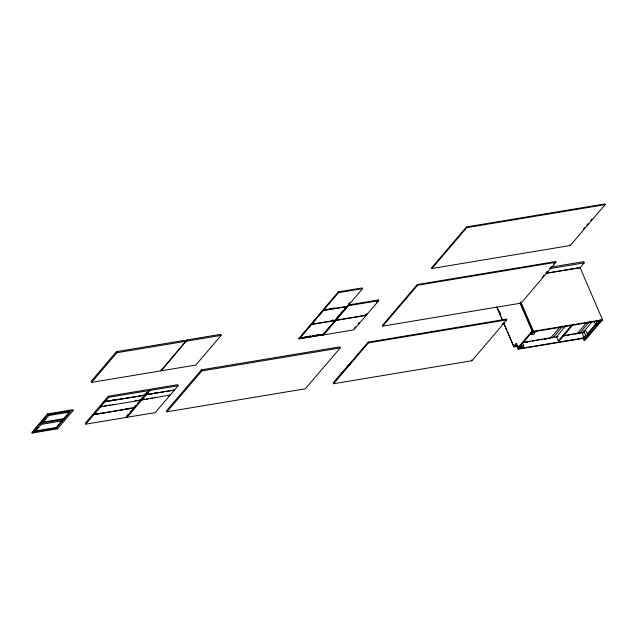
<?xml version="1.0" encoding="UTF-8"?>
<svg xmlns="http://www.w3.org/2000/svg" width="637" height="637" viewBox="0 0 637 637"><rect width="100%" height="100%" fill="white"/><g stroke="black" fill="none" stroke-linecap="round" stroke-linejoin="round"><path stroke-width="0.96" d="M500.841 316.286L497.712 309.009M506.749 330.006L503.652 323.206M91.585 382.367L116.89 352.723L185.956 341.249L184.475 340.357L116.436 351.664L91.131 381.308L91.585 382.367L160.643 370.893L187.087 339.927L220.649 334.345L221.111 335.404L195.806 365.049L161.217 370.798L161.782 369.564M161.217 370.798L187.087 339.927M47.576 413.931L31.85 432.356L32.153 433.056L57.497 428.844L73.231 410.427L72.921 409.718L47.576 413.931L47.879 414.639L32.153 433.056M36.476 428.876L37.734 427.395M44.057 419.998L45.315 418.517M34.884 431.798L48.778 415.523L70.269 411.948L56.374 428.231L34.884 431.798L34.581 431.098L56.072 427.523L61.757 420.866M63.652 418.644L69.337 411.988M101.418 406.271L99.46 406.597L93.488 413.596L94.013 414.217L92.986 415.428L92.803 414.4L85.398 423.072L85.852 424.138L125.999 417.466L148.931 390.6L148.469 389.541L108.33 396.214L104.468 400.737L104.994 401.358L103.966 402.56L103.712 401.971L106.777 401.23M106.952 401.031L103.783 401.541L100.152 405.793L100.678 406.414L99.643 407.624L99.46 406.597M85.852 424.138L108.784 397.273L148.931 390.6M127.838 414.735L126.556 416.232L127.018 417.291L155.197 412.609L178.129 385.743L177.675 384.684L149.496 389.374L149.95 390.433L127.018 417.291M130.394 411.741L131.676 410.244M133.595 407.991L135.514 405.745M137.433 403.5L138.707 402.003M143.134 396.827L141.318 398.953L141.844 399.574L140.809 400.777L140.626 399.757M146.916 392.384L145.634 393.889L146.16 394.518L145.132 395.72L144.949 394.693M93.838 414.424L134.033 408.054L134.16 407.545M144.886 394.096L145.013 395.187L104.818 401.557M168.996 396.095L170.023 394.892M173.312 391.038L174.339 389.836M201.419 369.858L166.536 410.722L166.99 411.781L305.346 388.793L340.23 347.929L339.776 346.87L201.419 369.858L201.881 370.917L166.99 411.781M338.287 291.921L323.222 309.574L323.524 310.275L338.597 292.63L362.58 288.641L362.278 287.932L338.287 291.921L338.597 292.63M299.016 338.98L323.373 334.56L322.999 334.998L298.864 338.629L311.382 323.787L311.628 324.209L335.611 320.228L347.069 306.278M298.864 338.629L299.39 338.55M334.831 320.268L335.325 320.562L311.342 324.544L299.732 338.143L311.533 324.137M362.58 288.641L347.507 306.293L323.086 310.259L311.477 323.859L323.429 310.203M299.207 338.573L308.953 327.155M311.628 324.209L323.238 310.617L347.221 306.628M348.463 304.112L349.713 302.647M322.513 334.704L322.879 334.266M337.053 317.664L339.632 314.638M340.922 313.133L342.857 310.864M344.792 308.595L346.082 307.09M324.472 333.653L323.978 333.358L325.268 331.845M326.144 330.786L335.93 319.702M336.177 320.132L348.503 305.696L348.2 304.988L378.426 299.963L378.728 300.672L366.402 315.108L336.177 320.132L335.874 319.424L336.591 318.93M337.084 318.882L336.591 318.588L343.685 310.275M344.975 308.77L347.555 305.744M323.715 334.162L335.325 320.562M323.222 334.21L323.572 334.903L335.898 320.467L366.116 315.442L365.813 314.734M323.564 333.804L323.755 334.497L324.472 334.003M354.204 328.334L355.494 326.829M358.074 323.803L359.364 322.29M376.491 302.233L378.426 299.963M365.909 314.813L366.283 314.375M366.625 314.32L366.816 313.563M366.116 315.442L353.79 329.878L323.572 334.903M368.122 342.157L333.239 383.02L333.541 383.729L471.898 360.733L506.781 319.87L506.479 319.161L368.122 342.157L368.433 342.865L333.541 383.729M417.307 284.548L382.423 325.411L382.726 326.112L521.082 303.124L555.966 262.261L555.663 261.552L417.307 284.548L417.617 285.249L382.726 326.112M466.491 226.931L431.607 267.795L431.91 268.503L570.266 245.508L605.15 204.644L604.847 203.944L466.491 226.931L466.802 227.64L431.91 268.503M351.282 361.959L334.353 381.786L334.656 382.495M349.076 365.606L350.334 364.133M501.956 324.456L503.246 322.943M505.189 320.674L506.479 319.161M542.095 277.445L544.03 275.176M545.973 272.899L547.263 271.386M549.85 268.36L551.14 266.847M553.72 263.822L555.663 261.552M583.524 228.914L584.822 227.401M586.757 225.132L588.047 223.619M590.634 220.585L591.924 219.072M579.71 268.113L584.185 262.874L583.675 261.696L551.634 267.022M503.692 323.055L513.74 346.393L516.233 343.478L518.51 348.781L518.168 349.18L515.89 343.884M507.442 331.614L513.852 346.894L514.37 346.289M516.097 344.577L514.855 346.034L517.236 345.636M514.76 346.225L516.631 344.036M532.444 330.683L518.008 347.603L519.028 347.428L533.121 330.922M522.674 343.128L523.805 345.74L522.229 347.587L519.569 348.025L519.059 346.847L521.17 344.92M530.947 334.696L532.516 332.856L535.184 332.41L533.615 334.25L530.947 334.696L530.438 333.517L532.548 331.59M520.333 302.567L532.954 331.861L533.472 331.256L602.53 319.782L580.092 267.691L546.052 273.345M519.569 348.025L521.138 346.186L523.805 345.74M550.487 338.112L560.034 326.932M552.805 337.881L562.742 326.24M555.982 337.355L565.919 325.714M556.547 336.782L558.323 340.899L571.779 325.141M573.435 324.217L559.342 340.731L558.323 340.899M577.226 333.637L586.773 322.465M579.543 333.406L589.48 321.765M582.107 332.968L583.675 331.121L585.801 330.77L588.214 335.038L586.645 336.877L583.978 337.323L582.107 332.968L583.524 332.729M582.72 332.88L592.657 321.239M583.978 337.323L585.554 335.476L588.214 335.038M594.233 321.374L595.356 323.994L596.933 322.147L599.6 321.709L599.091 320.53M586.948 334.21L596.558 322.951M587.33 334.791L596.941 323.532M598.86 321.279L600.142 319.782M599.6 321.709L598.024 323.548L595.356 323.994M584.065 340.381L600.994 320.554L602.53 319.782L585.084 340.214L584.065 340.381L582.887 337.642M501.534 317.895L502.139 319.694M466.802 227.64L605.15 204.644M417.617 285.249L555.966 262.261M550.193 268.519L584.185 262.874M327.155 309.208L323.278 309.853L311.819 323.803M329.098 308.881L331.041 308.563M332.984 308.236L334.927 307.91M348.503 305.696L378.728 300.672M546.227 273.201L578.308 267.874L578.611 268.583M186.522 341.153L221.111 335.404M335.874 319.424L336.559 319.312M336.742 319.288L336.248 318.994M331.773 320.395L333.708 320.069M336.081 320.061L336.272 319.647M365.622 315.148L365.128 314.853M300.895 337.578L302.838 337.252M304.773 336.925L306.716 336.607M308.658 336.28L310.601 335.962M312.544 335.635L314.487 335.317M316.43 334.99L318.373 334.672M323.222 333.86L323.978 333.7M299.056 338.223L324.129 334.059M368.433 342.865L506.781 319.87M201.881 370.917L340.23 347.929M149.95 390.433L178.129 385.743M108.911 400.705L110.87 400.378M112.829 400.052L114.787 399.733M143.182 395.012L145.14 394.685M147.131 394.351L149.074 394.032M151.017 393.706L152.96 393.387M154.902 393.061L156.845 392.742M112.598 400.323L114.612 399.932M116.515 399.67L118.53 399.28M120.433 399.025L122.447 398.627M148.907 394.231L145.984 394.717L174.172 390.035M150.85 393.913L152.792 393.586M154.68 393.332L156.678 392.941M104.922 401.796L145.069 395.123M532.954 331.861L600.994 320.554M530.438 333.517L530.979 333.43M47.879 414.639L73.231 410.427M100.678 406.414L102.637 406.088M134.948 400.721L136.907 400.394M138.866 400.068L140.817 399.741L140.689 400.243L99.396 407.035M142.815 399.415L144.758 399.088M102.461 406.295L100.55 406.916M104.364 406.032L106.379 405.642M108.282 405.379L110.297 404.989M112.2 404.734L114.158 404.407M142.584 399.678L144.583 399.288M146.47 399.033L148.469 398.643M150.356 398.388L152.362 397.998M154.242 397.743L156.192 397.416M42.13 422.251L63.62 418.684L63.923 419.385L42.432 422.96M523.033 342.348L558.028 336.535M562.885 335.723L583.301 332.331M524.633 342.427L530.645 341.408M532.413 341.137L534.499 340.771M536.298 340.492L538.353 340.126M540.192 339.839L542.214 339.489M544.078 339.195L546.068 338.844M547.963 338.55L549.922 338.207M563.212 336.002L565.457 335.643M567.049 335.357L569.351 334.998M570.887 334.72L573.236 334.353M574.725 334.083L580.044 333.223M94.993 414.058L96.951 413.732M125.346 409.01L127.304 408.683M129.263 408.365L131.222 408.038M525.652 342.411L527.579 342.093M544.531 339.274L546.474 338.956M548.417 338.629L550.36 338.303M94.762 414.321L96.776 413.931M98.679 413.676L100.694 413.278M102.597 413.023L104.611 412.633M93.942 414.655L133.985 407.752M62.721 420.794L41.23 424.361L40.927 423.661M513.74 346.393L517.308 345.803M513.852 346.894L517.77 346.241M519.059 346.847L519.601 346.759M518.51 348.781L586.558 337.467M518.168 349.18L586.207 337.873M569.956 244.807L570.266 245.508M596.184 320.403L596.933 322.147M583.675 331.121L585.554 335.476M520.875 302.018L533.472 331.256M520.771 302.416L521.082 303.124M519.991 302.965L532.102 331.089M532.014 331.678L532.516 332.856M520.628 345.007L521.138 346.186M499.4 311.533L500.531 314.16M496.733 306.899L502.529 320.363M471.587 360.024L471.898 360.733M366.1 314.399L366.402 315.108M335.588 319.758L335.898 320.467M323.787 334.114L322.999 334.998M174.108 390.099L145.929 394.781M169.848 395.091L141.772 400.012M116.436 351.664L116.89 352.723M108.33 396.214L108.784 397.273M57.195 428.144L57.497 428.844M56.072 427.523L56.374 428.231M48.476 414.814L48.778 415.523"/></g></svg>
